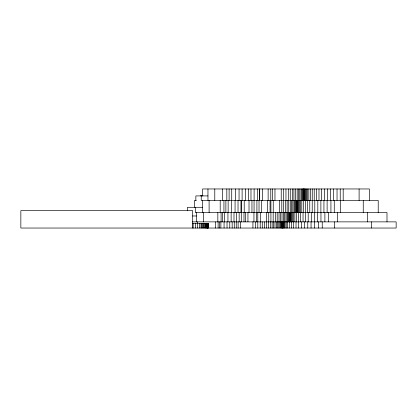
<?xml version="1.0" encoding="UTF-8"?>
<svg xmlns="http://www.w3.org/2000/svg" width="417" height="417" viewBox="0 0 417 417"><rect width="100%" height="100%" fill="white"/><g stroke="black" fill="none" stroke-linecap="round" stroke-linejoin="round"><path stroke-width="0.63" d="M200.431 195.755L202.975 195.755M207.963 195.912L195.854 195.912L195.854 200.431M196.339 200.431L194.504 200.431L194.504 207.301M202.375 207.301L187.483 207.301L187.483 210.809M192.586 215.98L196.48 215.98M192.466 221.87L396.15 221.87L396.15 228.036L20.85 228.036L20.85 210.642L192.68 210.642L192.68 228.036M192.331 223.601L208.651 223.601L208.651 228.036M386.992 221.87L386.992 212.566L195.354 212.566L195.354 207.301M378.219 212.566L378.219 200.431L201.234 200.431L201.234 195.912M371.625 221.87L371.625 228.036M369.332 200.431L369.332 188.964L202.584 188.964L202.584 195.912M367.351 212.566L367.351 221.87M363.254 200.431L363.254 212.566M359.105 188.964L359.105 200.431M343.191 188.964L343.191 200.431M340.308 200.431L340.308 212.566M340.23 188.964L340.23 200.431M337.462 212.566L337.462 221.87M337.04 188.964L337.04 200.431M334.491 221.87L334.491 228.036M334.267 200.431L334.267 212.566M333.365 188.964L333.365 200.431M330.926 200.431L330.926 212.566M330.316 188.964L330.316 200.431M328.377 212.566L328.377 221.87M327.381 188.964L327.381 200.431M327.121 200.431L327.121 212.566M324.885 212.566L324.885 221.87M324.416 188.964L324.416 200.431M323.936 200.431L323.936 212.566M322.232 221.87L322.232 228.036M321.465 188.964L321.465 200.431M320.96 212.566L320.96 221.87M320.882 200.431L320.882 212.566M318.984 188.964L318.984 200.431M318.583 221.87L318.583 228.036M317.817 200.431L317.817 212.566M317.634 212.566L317.634 221.87M316.592 188.964L316.592 200.431M314.788 200.431L314.788 212.566M314.465 212.566L314.522 228.036M314.22 188.964L314.22 200.431M312.27 188.964L312.208 212.566M311.301 212.566L311.301 221.87M311.056 221.87L311.056 228.036M310.331 188.964L310.331 200.431M309.774 200.431L309.774 212.566M308.83 188.964L308.83 200.431M308.199 212.566L308.199 221.87M307.772 221.87L307.772 228.036M307.506 188.964L307.506 200.431M307.339 200.431L307.339 212.566M306.448 188.964L306.448 200.431M305.802 188.964L305.802 200.431M305.52 212.566L305.52 221.87M305.338 200.431L305.338 212.566M304.989 188.964L304.989 200.431M304.582 188.964L304.582 200.431M304.499 221.87L304.499 228.036M304.144 188.964L304.144 200.431M303.738 188.964L303.738 200.431M303.529 188.964L303.529 200.431M303.388 188.964L303.352 212.566M303.044 212.566L303.044 221.87M302.575 188.964L302.575 200.431M301.887 188.964L301.887 200.431M301.804 200.431L301.804 212.566M301.319 221.87L301.319 228.036M300.985 188.964L300.985 200.431M300.548 212.566L300.548 221.87M300.454 200.431L300.454 212.566M299.75 188.964L299.75 200.431M299.364 200.431L299.364 212.566M298.718 200.431L298.718 212.566M298.494 212.566L298.541 228.036M298.447 188.964L298.447 200.431M297.894 200.431L297.894 212.566M297.483 200.431L297.483 212.566M297.18 188.964L297.18 200.431M297.04 200.431L297.04 212.566M296.623 200.431L296.623 212.566M296.414 200.431L296.461 221.87M296.305 200.431L296.305 212.566M296.023 221.87L296.023 228.036M295.554 188.964L295.517 212.566M294.845 200.431L294.866 221.87M293.98 200.431L293.98 212.566M293.912 188.964L293.912 200.431M293.49 212.566L293.459 228.036M292.802 200.431L292.802 212.566M292.307 188.964L292.307 200.431M292.374 212.566L292.374 221.87M291.718 212.566L291.718 221.87M291.525 200.431L291.525 212.566M291.347 221.87L291.347 228.036M290.889 212.566L290.889 221.87M290.467 212.566L290.467 221.87M290.253 188.964L290.284 212.566M290.023 212.566L290.023 221.87M289.601 212.566L289.601 221.87M289.398 212.566L289.398 221.87M289.309 212.566L289.273 228.036M288.741 200.431L288.741 212.566M288.554 212.566L288.554 221.87M288.298 188.964L288.298 200.431M287.897 212.566L287.897 221.87M287.626 221.87L287.626 228.036M287.141 200.431L287.141 212.566M287.063 212.566L287.063 221.87M286.224 221.87L286.224 228.036M285.958 188.964L285.958 200.431M285.937 212.566L285.937 221.87M285.619 200.431L285.619 212.566M285.077 221.87L285.077 228.036M284.686 212.566L284.686 221.87M284.415 221.87L284.415 228.036M283.685 200.431L283.685 212.566M283.576 221.87L283.576 228.036M283.518 188.964L283.518 200.431M283.477 212.566L283.477 221.87M283.148 221.87L283.148 228.036M282.705 221.87L282.705 228.036M282.278 221.87L282.278 228.036M282.069 221.87L282.069 228.036M282.012 212.566L282.007 228.036M281.793 200.431L281.793 212.566M281.277 221.87L281.277 228.036M281.225 188.964L281.225 200.431M280.641 221.87L280.641 228.036M280.459 212.566L280.459 221.87M279.838 221.87L279.838 228.036M279.526 200.431L279.526 212.566M279.015 212.566L279.015 221.87M278.78 221.87L278.78 228.036M277.55 221.87L277.55 228.036M277.206 212.566L277.206 221.87M276.372 221.87L276.372 228.036M275.376 212.566L275.376 221.87M274.965 188.964L274.965 200.431M274.991 221.87L274.991 228.036M273.479 221.87L273.479 228.036M273.244 200.431L273.244 212.566M273.171 212.566L273.171 221.87M272.567 188.964L272.567 200.431M272.119 221.87L272.119 228.036M270.93 221.87L270.904 200.431M270.779 188.964L270.779 200.431M270.44 221.87L270.44 228.036M270.054 200.431L270.054 212.566M268.741 212.566L268.741 221.87M268.673 221.87L268.673 228.036M268.136 188.964L268.136 200.431M267.448 200.431L267.448 212.566M266.562 212.566L266.541 228.036M264.404 221.87L264.404 228.036M262.455 188.964L262.455 200.431M262.267 221.87L262.267 228.036M261.61 200.431L261.61 212.566M260.307 212.566L260.307 221.87M260.208 221.87L260.208 228.036M259.702 188.964L259.702 200.431M259.52 188.964L259.52 200.431M259.025 200.431L259.025 212.566M257.8 212.566L257.795 228.036M257.362 188.964L257.362 200.431M256.903 200.431L256.903 212.566M256.596 212.566L256.596 221.87M255.345 221.87L255.345 228.036M254.109 188.964L254.109 200.431M254.062 200.431L254.062 212.566M253.948 212.566L253.948 221.87M252.926 221.87L252.926 228.036M251.957 200.431L251.957 212.566M250.982 188.964L250.982 200.431M249.017 200.431L249.017 212.566M248.574 188.964L248.574 200.431M247.943 212.566L247.943 221.87M245.326 188.964L245.326 200.431M245.337 212.566L245.337 221.87M244.226 200.431L244.226 212.566M243.987 212.566L243.987 221.87M242.11 188.964L242.11 200.431M241.318 200.431L241.318 212.566M241.287 212.566L241.287 221.87M240.963 200.431L240.963 212.566M240.432 221.87L240.432 228.036M239.155 212.566L239.155 221.87M239.056 188.964L239.056 200.431M238.123 221.87L238.123 228.036M238.024 200.431L238.024 212.566M236.658 212.566L236.658 221.87M236.257 221.87L236.257 228.036M235.397 188.964L235.397 200.431M235.073 200.431L235.073 212.566M234.265 221.87L234.265 228.036M233.989 212.566L233.989 221.87M232.16 221.87L232.16 228.036M231.727 188.964L231.727 200.431M231.643 200.431L231.643 212.566M231.138 212.566L231.138 221.87M229.777 221.87L229.777 228.036M229.11 188.964L229.11 200.431M228.135 200.431L228.135 212.566M227.937 212.566L227.937 221.87M227.03 221.87L227.03 228.036M226.822 188.964L226.822 200.431M225.878 200.431L225.878 212.566M224.586 212.566L224.586 221.87M224.07 221.87L224.07 228.036M223.934 200.431L223.934 212.566M222.683 212.566L222.683 221.87M222.6 188.964L222.6 200.431M221.083 212.566L221.083 221.87M220.885 221.87L220.885 228.036M220.202 200.431L220.202 212.566M219.347 221.87L219.347 228.036M218.112 221.87L218.112 228.036M217.836 212.566L217.836 221.87M215.36 221.87L215.36 228.036M214.781 188.964L214.781 200.431M209.105 200.431L209.105 212.566M208.344 223.601L208.344 228.036M207.963 188.964L207.963 200.431M207.765 223.601L207.765 228.036M207.463 223.601L207.463 228.036M207.421 223.601L207.395 228.036M207.306 223.601L207.306 228.036M207.16 223.601L207.16 228.036M206.957 223.601L206.983 228.036M206.514 223.601L206.514 228.036M205.982 223.601L205.982 228.036M205.466 223.601L205.466 228.036M204.992 223.601L204.992 228.036M204.085 223.601L204.085 228.036M203.564 223.601L203.564 228.036M203.501 212.566L203.501 221.87M202.662 223.601L202.662 228.036M202.375 200.431L202.375 212.566M201.76 223.601L201.76 228.036M200.978 223.601L200.978 228.036M199.441 223.601L199.441 228.036M197.658 221.87L197.658 223.72M197.324 223.601L197.324 228.036M196.48 212.566L196.48 221.87M195.568 223.601L195.568 228.036M193.149 223.601L193.149 228.036"/></g></svg>
